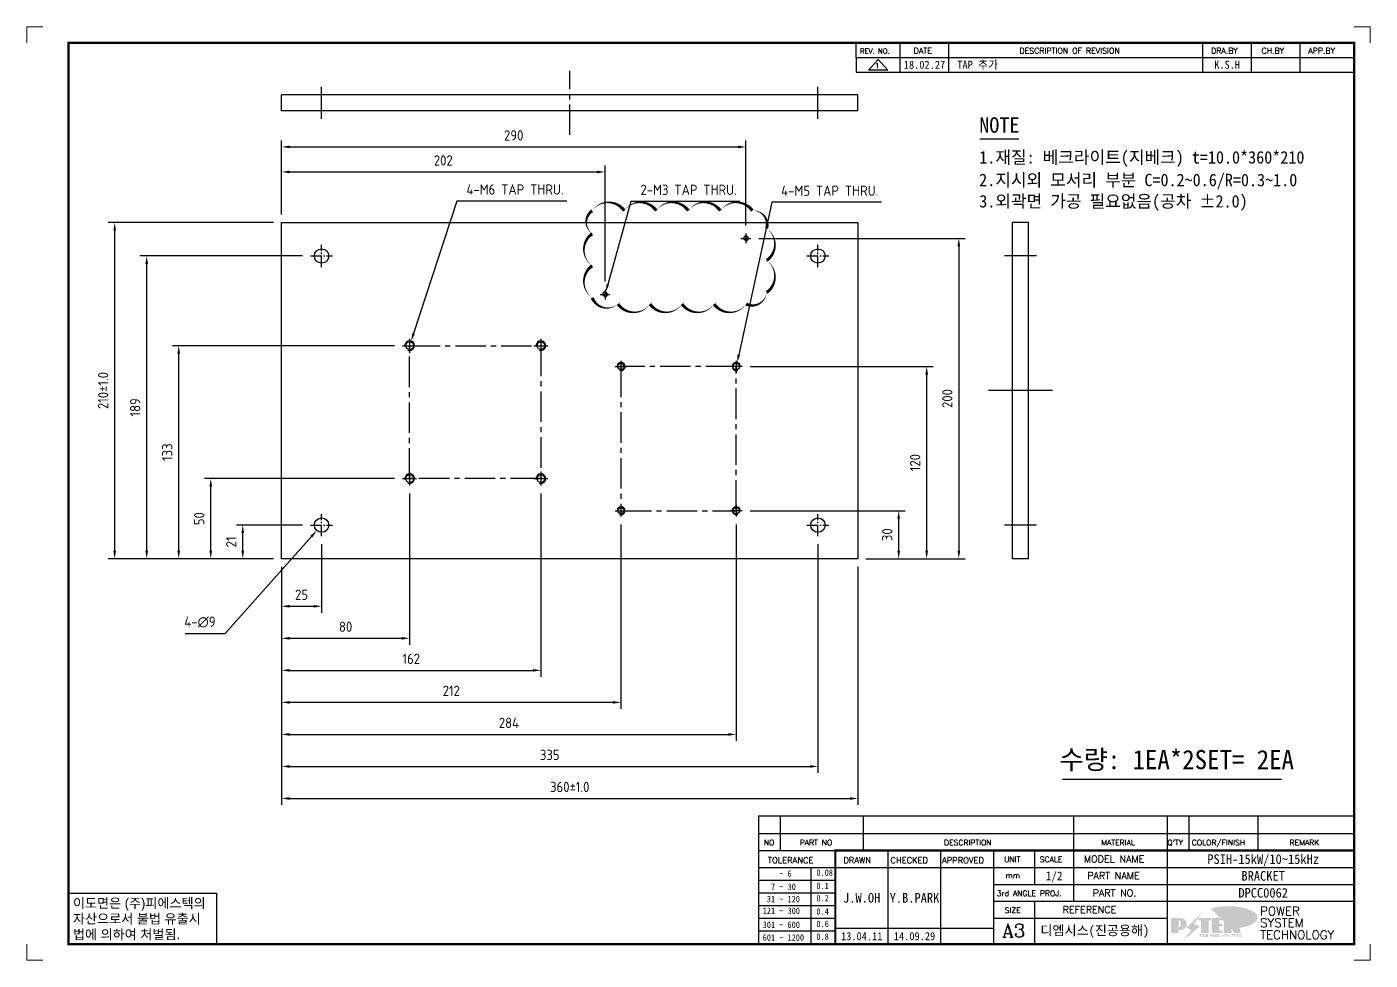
# Model space of a CAD drawing. Header units: millimetres. Extents: x 24815 to 36799, y -9299 to 5469.
# Drawn here: x 25903 to 26742, y -3131 to -2548 of the extents above; entities that cross this region are included whole.
import ezdxf
from ezdxf.enums import TextEntityAlignment as Align

# ---------------------------------------------------------------- set-up
doc = ezdxf.new("R2010")
doc.units = ezdxf.units.MM
for name, pattern in [('CENTER', [50.8, 31.75, -6.35, 6.35, -6.35]), ('CENTER1', [10, 7, -1, 1, -1]), ('CENTER2', [28.575, 19.05, -3.175, 3.175, -3.175])]:
    doc.linetypes.add(name, pattern=pattern)
for name, color, linetype in [('______', 7, 'Continuous'), ('CEN', 1, 'CENTER'), ('FORMAT-1', 7, 'Continuous'), ('line', 3, 'Continuous')]:
    doc.layers.add(name, color=color, linetype=linetype)
doc.styles.add('h1', font='')
doc.styles.add('HAN', font='')
doc.styles.add('RC', font='ROMANC.SHX')
doc.styles.add('ROMANT', font='romant')
doc.styles.add('RT', font='ROMANT.SHX', dxfattribs={"oblique": 15})
doc.styles.get("Standard").update_dxf_attribs({"font": 'ISOCP.SHX', "bigfont": 'WHGTXT.SHX'})
doc.styles.get('h1').set_extended_font_data('New Gulim')
doc.styles.get('HAN').set_extended_font_data('GulimChe')
doc.dimstyles.new('PS-2', dxfattribs={"dimscale": 2, "dimtxt": 3.2, "dimasz": 2.5, "dimexe": 2, "dimexo": 2.5, "dimgap": 2, "dimtad": 1, "dimtoh": 1, "dimrnd": 0.05, "dimzin": 12, "dimdsep": 46, "dimtxsty": 'Standard', "dimcen": 0, "dimclrt": 2, "dimazin": 3, "dimtfac": 1, "dimtofl": 0, "dimtmove": 0, "dimatfit": 3, "dimfxl": 0, "dimtolj": 1, "dimtzin": 0, "dimarcsym": 0})

# ---------------------------------------------------------------- blocks, each defined once
blk = doc.blocks.new('no3')
at = {"color": 180}
for p, q in [((0, 5.5), (0, 0)), ((0, 5.5), (186, 5.5)), ((6.79, 5.5), (6.79, 0)), ((32.74, 0.11), (32.74, 5.5)), ((98.4, 5.5), (98.4, 0)), ((127.61, 5.5), (127.61, 0)), ((134.43, 5.5), (134.43, 0)), ((155.98, 5.5), (155.98, 0))]:
    blk.add_line(p, q, dxfattribs=at)
at = {"color": 2, "style": 'HAN'}
for tag, p in [('PART-NO', (19.76, 2.75)), ('MATERIAL', (111.38, 2.75)), ("Q'TY", (131.02, 2.75)), ('COLOR/FINISH', (145.2, 2.75)), ('REMARK', (170.76, 2.75))]:
    blk.add_attdef(tag, text='', height=2.9, dxfattribs=at).set_placement(p, align=Align.MIDDLE_CENTER)
blk.add_attdef('DESCRIPTION', text='', height=2.9, dxfattribs=at).set_placement((34.51, 2.75), align=Align.MIDDLE_LEFT)
at = {"color": 2, "style": 'RT', "oblique": 15}
blk.add_attdef('NO', text='', height=1.74, dxfattribs=at).set_placement((3.38, 2.51), align=Align.MIDDLE_CENTER)
blk = doc.blocks.new('re3')
at = {"color": 180}
for p, q in [((0, 0), (0, -4.55)), ((6.87, -0.64), (3.86, -3.91)), ((9.88, -3.91), (3.86, -3.91)), ((6.87, -0.64), (9.88, -3.91)), ((13.74, -4.55), (13.74, 0)), ((28.97, -4.55), (28.97, 0)), ((108.25, -4.55), (108.25, 0)), ((123.49, -4.55), (123.49, 0)), ((138.64, -4.55), (138.64, 0)), ((0, -4.55), (155.53, -4.55))]:
    blk.add_line(p, q, dxfattribs=at)
at = {"color": 2, "style": 'RC', "oblique": 15}
blk.add_attdef('REV.NO', text='', height=1.56, dxfattribs=at).set_placement((6.59, -2.56), align=Align.MIDDLE_CENTER)
blk.add_attdef('-1', text='', height=1.56, dxfattribs=at).set_placement((9.37, -1.66), align=Align.MIDDLE_LEFT)
at = {"color": 2, "style": 'HAN'}
for tag, p in [('REV.-DATE', (21.36, -2.28)), ('DRA.BY', (115.87, -2.28)), ('CH.BY', (131.07, -2.28)), ('APP.BY', (147.09, -2.28))]:
    blk.add_attdef(tag, text='', height=2.5, dxfattribs=at).set_placement(p, align=Align.MIDDLE_CENTER)
blk.add_attdef('DESCRIPTION-OF-REVISION', text='', height=2.5, dxfattribs=at).set_placement((31.61, -2.28), align=Align.MIDDLE_LEFT)
blk = doc.blocks.new('t3')
for p, q in [((0, 15.88), (46.25, 15.88)), ((0, 15.88), (0, 0)), ((46.25, 15.88), (46.25, 0)), ((0, 0), (46.25, 0))]:
    blk.add_line(p, q)
at = {"color": 1, "style": 'h1'}
for s, p in [('이도면은 (주)피에스텍의', (1.4, 11.29)), ('자산으로서 불법 유출시', (1.4, 6.41)), ('법에 의하여 처벌됨.', (1.4, 1.52))]:
    blk.add_text(s, height=3, dxfattribs=at).set_placement(p)
blk = doc.blocks.new('new LOGO')
at = {"layer": 'line'}
h = blk.add_hatch(color=1, dxfattribs=at)
h.paths.add_polyline_path([(41.5, 16.4), (54.3, 16.4, 1), (54.3, 82.9), (0, 82.9), (0, -0.1), (41.5, -0.1)])
h.paths.add_polyline_path([(41.5, 27.9), (41.5, 71.9), (43.6, 71.9, -0.414214), (54.6, 60.9), (54.6, 38.9, -0.414214), (43.6, 27.9)], flags=16)
h.paths.add_polyline_path([(214.7, 71.9), (227.5, 71.9), (227.5, 82.9), (159.7, 82.9), (159.7, 71.9), (172.5, 71.9), (172.5, -0.1), (214.7, -0.1)])
h.paths.add_polyline_path([(276, 37.4), (294.8, 37.4), (294.8, 49.1), (276, 49.1), (276, 71.9), (294.8, 71.9), (294.8, 82.9), (234.5, 82.9), (234.5, -0.1), (297, -0.1), (297, 10.9), (276, 10.9)])
h.paths.add_polyline_path([(347.2, 35.2), (359.7, -0.1), (400.5, -0.1), (379.6, 66.8), (399.7, 82.9), (380.6, 82.9), (347.2, 61.6), (347.2, 82.9), (305.5, 82.9), (305.5, -0.1), (347.2, -0.1)])
h = blk.add_hatch(color=250, dxfattribs=at)
h.paths.add_polyline_path([(44.5, 69.4), (46.6, 69.4, -0.129793), (52, 68, 0.221832), (43.6, 71.9), (41.5, 71.9), (41.5, 27.9), (43.6, 27.9, 0.02048), (44.5, 28)], flags=17)
h.paths.add_polyline_path([(44.5, 13.9), (57.3, 13.9, 0.72362), (77.1, 73.9, -0.679777), (54.3, 16.4), (41.5, 16.4), (41.5, -0.1), (3, -0.1), (3, -2.6), (44.5, -2.6)])
h.paths.add_polyline_path([(117.9, 14.2), (71.5, -44.4), (77.1, -39.6), (120.8, 15.6), (92, 28.9), (173.3, 106), (177.5, 111.4), (89.1, 27.6)])
h.paths.add_polyline_path([(162.7, 71.9), (162.7, 69.4), (172.5, 69.4), (172.5, 71.9)], flags=17)
h.paths.add_polyline_path([(217.7, 69.4), (230.5, 69.4), (230.5, 80.4), (227.5, 80.4), (227.5, 71.9), (214.7, 71.9), (214.7, -0.1), (175.5, -0.1), (175.5, -2.6), (217.7, -2.6)])
h.paths.add_polyline_path([(297.8, 46.6), (294.8, 46.6), (294.8, 37.4), (276, 37.4), (276, 10.9), (279, 10.9), (279, 34.9), (297.8, 34.9)])
h.paths.add_polyline_path([(300, 8.4), (297, 8.4), (297, -0.1), (237.5, -0.1), (237.5, -2.6), (300, -2.6)])
h.paths.add_polyline_path([(297.8, 80.4), (294.8, 80.4), (294.8, 71.9), (276, 71.9), (276, 49.1), (279, 49.1), (279, 69.4), (297.8, 69.4)])
h.paths.add_polyline_path([(350.2, 80.4), (347.2, 80.4), (347.2, 61.6), (350.2, 63.5)])
h.paths.add_polyline_path([(350.2, 26.7), (347.2, 35.2), (347.2, -0.1), (308.5, -0.1), (308.5, -2.6), (350.2, -2.6)])
h.paths.add_polyline_path([(402.7, 80.4), (396.5, 80.4), (379.6, 66.8), (400.5, -0.1), (361.8, -0.1), (362.7, -2.6), (403.5, -2.6), (382.6, 64.3)])
blk.add_hatch(color=5, dxfattribs=at).paths.add_polyline_path([(166.3, 35), (131, 49), (180.4, 112.7), (92, 28.9), (120.8, 15.6), (74.4, -43)])
h = blk.add_hatch(color=253, dxfattribs=at)
edge = h.paths.add_edge_path()
edge.add_ellipse((333.9, 86.4), major_axis=(-165.9, 0), ratio=0.39426, start_angle=111.51268, end_angle=334.46902)
edge.add_ellipse((314.1, 81.2), major_axis=(-153.7, 0), ratio=0.40699, start_angle=121.30662, end_angle=327.74369, ccw=False)
edge.add_line((394, 27.8), (394.7, 25.6))
h = blk.add_hatch(color=250, dxfattribs=at)
edge = h.paths.add_edge_path()
edge.add_ellipse((237.8, -17.6), major_axis=(-14.3, 0), ratio=0.526336, start_angle=192.2456, end_angle=269.07481)
edge.add_line((238.1, -10.1), (237.6, -10.1))
edge.add_ellipse((237.8, -17.6), major_axis=(-14.3, 0), ratio=0.526336, start_angle=270.92519, end_angle=449.07481)
edge.add_line((237.6, -25.1), (238.1, -25.1))
edge.add_ellipse((237.8, -17.6), major_axis=(-14.3, 0), ratio=0.526336, start_angle=450.92519, end_angle=527.7544)
edge.add_line((251.7, -19.2), (254.1, -19.2))
edge.add_line((254.1, -19.2), (254.1, -27.1))
edge.add_line((254.1, -27.1), (263.1, -27.1))
edge.add_line((263.1, -27.1), (263.1, -10.1))
edge.add_line((263.1, -10.1), (254.1, -10.1))
edge.add_line((254.1, -10.1), (254.1, -16))
edge.add_line((254.1, -16), (251.7, -16))
h.paths.add_polyline_path([(241, -16.4), (241, -18.7, -1), (234.4, -18.7), (234.4, -16.4, -1)], flags=16)
h.paths.add_polyline_path([(278.2, -10.1), (268.1, -10.1), (268.1, -27.1), (278.2, -27.1)])
h.paths.add_polyline_path([(310.3, -10.1), (310.3, -11.1, -0.157169), (289.3, -17.5), (294, -19.9, 0.128407), (316.3, -15.9, 0.128407), (338.6, -19.9), (343.3, -17.5, -0.157169), (322.2, -11.1), (322.2, -10.1)])
h.paths.add_polyline_path([(342.1, -25.1), (342.1, -22.3), (290.4, -22.3), (290.4, -25.1)])
h.paths.add_polyline_path([(352, -10.1), (352, -16.2, 0.414214), (354, -18.2), (378.7, -18.2), (378.7, -19.6), (390.2, -19.6), (390.2, -10.1), (378.7, -10.1), (378.7, -13.6), (374.7, -13.6), (374.7, -15.1), (378.7, -15.1), (378.7, -16.2), (364.7, -16.2), (364.7, -15.1), (371.2, -15.1), (371.2, -13.6), (364.7, -13.6), (364.7, -12.6), (374.7, -12.6), (374.7, -10.1)])
h.paths.add_polyline_path([(393.8, -10.1), (393.8, -19.6), (405, -19.6), (405, -10.1)])
h.paths.add_polyline_path([(405, -27.1), (405, -20.9), (356.8, -20.9), (356.8, -23), (391.8, -23), (391.8, -27.1)])
h.paths.add_polyline_path([(200.4, -10.1), (200.4, -22.3), (193.2, -22.3), (193.2, -12.6), (196.6, -12.6), (196.6, -10.1), (161, -10.1), (161, -12.6), (164.5, -12.6), (164.5, -22.3), (161, -22.3), (161, -25.1), (200.4, -25.1), (200.4, -27.1), (213.9, -27.1), (213.9, -10.1)])
h.paths.add_polyline_path([(182, -12.6), (175.6, -12.6), (175.6, -22.3), (182, -22.3)], flags=17)
blk = doc.blocks.new('format-3')
at = {"color": 3, "lineweight": 9}
for p, q in [((0, 286.3), (0, 291.3)), ((5, 291.3), (0, 291.3)), ((414.5, 291.3), (419.5, 291.3)), ((419.5, 286.3), (419.5, 291.3)), ((0, 5), (0, 0)), ((419.5, 5), (419.5, 0)), ((5, 0), (0, 0)), ((414.5, 0), (419.5, 0))]:
    blk.add_line(p, q, dxfattribs=at)
at = {"color": 180}
for p, q in [((258.97, 281.75), (258.97, 286.3)), ((272.71, 281.75), (272.71, 286.3)), ((287.94, 281.75), (287.94, 286.3)), ((367.22, 281.75), (367.22, 286.3)), ((382.45, 281.75), (382.45, 286.3)), ((397.61, 281.75), (397.61, 286.3)), ((258.97, 281.75), (414.5, 281.75)), ((228.5, 39.49), (228.5, 5)), ((228.5, 39.49), (414.5, 39.49)), ((235.29, 39.49), (235.29, 34.21)), ((261.24, 34.21), (261.24, 39.49)), ((326.9, 39.49), (326.9, 34.21)), ((356.11, 39.49), (356.11, 34.21)), ((362.93, 39.49), (362.93, 34.21)), ((384.48, 39.49), (384.48, 34.21)), ((228.5, 34.21), (252.48, 34.21)), ((268.96, 5), (268.96, 34.21)), ((285.45, 5), (285.45, 34.21)), ((301.94, 5), (301.94, 34.21)), ((314.72, 34.21), (314.72, 23.65)), ((326.9, 34.21), (326.9, 18.37)), ((356.11, 34.21), (356.11, 5)), ((228.5, 28.93), (252.48, 28.93)), ((244.89, 5.23), (244.89, 28.93)), ((252.48, 28.93), (414.5, 28.93)), ((228.5, 24.98), (252.48, 24.98)), ((228.5, 21.03), (252.48, 21.03)), ((301.94, 23.65), (414.5, 23.65)), ((228.5, 17.08), (252.48, 17.08)), ((301.94, 18.37), (414.5, 18.37)), ((314.72, 18.37), (314.72, 5)), ((228.5, 13.13), (252.48, 13.13)), ((301.94, 13.09), (356.11, 13.09)), ((228.5, 9.18), (252.48, 9.18)), ((252.48, 9.95), (301.94, 9.95))]:
    blk.add_line(p, q, dxfattribs=at)
at = {"const_width": 0.7}
blk.add_lwpolyline([(252.48, 5), (252.48, 34.21), (414.5, 34.21)], dxfattribs=at)
at = {"layer": 'FORMAT-1', "const_width": 0.7}
blk.add_lwpolyline([(13, 5), (13, 286.3), (414.5, 286.3), (414.5, 5)], close=True, dxfattribs=at)
blk.add_blockref('t3', (13, 5))
at = {"xscale": 0.05400000000000027, "yscale": 0.05400000000000027, "zscale": 0.05400000000000027}
blk.add_blockref('new LOGO', (357.35, 8.65), dxfattribs=at)
at = {"color": 2}
for s, height, style, p in [('REV. NO.', 1.56, 'RC', (260.23, 282.95)), ('DATE', 1.788, 'RC', (276.95, 282.94)), ('DESCRIPTION OF REVISION', 1.7875, 'RC', (309.98, 282.94)), ('DRA.BY', 1.788, 'RC', (369.83, 282.94)), ('CH.BY', 1.788, 'RC', (385.59, 282.94)), ('APP.BY', 1.788, 'RC', (400.18, 282.94)), ('COLOR/FINISH', 1.7424, 'RC', (363.8, 35.83)), ('NO', 1.742, 'RC', (230.16, 35.83)), ('PART NO', 1.742, 'RC', (241.36, 35.83)), ('DESCRIPTION', 1.7424, 'RC', (286.43, 35.83)), ('MATERIAL', 1.742, 'RC', (335.52, 35.83)), ("Q'TY", 1.742, 'RC', (356.17, 35.83)), ('REMARK', 1.742, 'RC', (394.37, 35.83)), (' TOLERANCE', 1.9, 'RC', (230.11, 30.22)), ('DRAWN', 1.9, 'RC', (255, 30.22)), ('CHECKED', 1.9, 'RC', (269.71, 30.22)), ('APPROVED', 1.9, 'RC', (285.8, 30.22)), ('UNIT', 1.742, 'RC', (305.19, 30.55)), ('SCALE', 1.742, 'RC', (316.32, 30.55)), ('MODEL NAME', 2.178, 'RC', (330.12, 30.46)), ('    ~ 6', 2, 'HAN', (229.8, 26.03)), ('0.08', 2, 'HAN', (246.57, 26.31)), ('mm', 1.742, 'RC', (305.67, 25.56)), ('PART NAME', 2.178, 'RC', (331.17, 25.24)), ('  7 ~ 30', 2, 'HAN', (229.8, 21.91)), ('0.1', 2, 'HAN', (246.57, 22.2)), ('3rd ANGLE PROJ.', 1.7424, 'RC', (302.87, 19.97)), ('PART NO.', 2.178, 'RC', (332.84, 19.85)), (' 31 ~ 120', 2, 'HAN', (229.8, 18.04)), ('0.2', 2, 'HAN', (246.57, 18.32)), ('REFERENCE', 2.178, 'RC', (323.52, 14.69)), ('121 ~ 300', 2, 'HAN', (229.8, 14.42)), ('0.4', 2, 'HAN', (246.57, 14.2)), ('SIZE', 1.742, 'RC', (305.39, 14.71)), ('301 ~ 600', 2, 'HAN', (229.8, 10.04)), ('0.6', 2, 'HAN', (246.57, 10.32)), ('601 ~ 1200', 2, 'HAN', (229.8, 6.05)), ('0.8', 2, 'HAN', (246.57, 6.33))]:
    blk.add_text(s, height=height, dxfattribs=dict(at, style=style)).set_placement(p)
at = {"style": 'ROMANT'}
for s, p in [('POWER', (385.15, 13.96)), ('SYSTEM', (385.15, 10.31)), ('TECHNOLOGY', (385.15, 6.56))]:
    blk.add_text(s, height=2.7, dxfattribs=at).set_placement(p)
at = {"color": 2, "lineweight": 25, "style": 'RC'}
blk.add_text('A3', height=4.182, dxfattribs=at).set_placement((304.61, 7.14))
at = {"style": 'HAN'}
for tag, height, p in [('MODEL-NAME', 3, (386.1, 31.53)), ('SCALE', 2.7, (320.81, 26.29)), ('PART-NAME', 3, (386.1, 26.29)), ('CH-BY', 3, (277.21, 19.44)), ('PART-NO', 3, (386.1, 21.01)), ('DRA-BY', 3, (260.72, 19.44)), ('APP-BY', 3, (293.7, 19.44)), ('DRA-DATE', 2.5, (260.72, 7.47)), ('CH-DATE', 2.5, (277.21, 7.47)), ('APP-DATE', 2.5, (293.7, 7.47)), ('관련업체', 3, (333.52, 9.26))]:
    blk.add_attdef(tag, text='', height=height, dxfattribs=at).set_placement(p, align=Align.MIDDLE_CENTER)
blk = doc.blocks.new('*D631')
at = {"layer": '______', "color": 0, "lineweight": -2, "ltscale": 10}
for p, q in [((26086.79, -2871.29), (26086.79, -2914.07)), ((26061.79, -2885.4), (26061.79, -2914.07)), ((26066.79, -2910.07), (26081.79, -2910.07))]:
    blk.add_line(p, q, dxfattribs=at)
at = {"layer": '______', "color": 0, "ltscale": 10}
for points in [[(26066.79, -2909.24), (26066.79, -2910.91), (26061.79, -2910.07)], [(26081.79, -2909.24), (26081.79, -2910.91), (26086.79, -2910.07)]]:
    blk.add_solid(points, dxfattribs=at)
at = {"layer": 'Defpoints', "color": 0, "ltscale": 10}
for p in [(26086.79, -2866.29), (26061.79, -2880.4), (26086.79, -2910.07)]:
    blk.add_point(p, dxfattribs=at)
at = {"layer": '______', "color": 2, "ltscale": 10, "insert": (26074.29, -2902.87), "char_height": 6.4, "attachment_point": 5}
blk.add_mtext('\\A1;25', dxfattribs=at)
blk = doc.blocks.new('*D632')
at = {"layer": '______', "color": 0, "lineweight": -2, "ltscale": 10}
for p, q in [((26396.79, -2871.29), (26396.79, -3014.07)), ((26061.79, -2885.4), (26061.79, -3014.07)), ((26066.79, -3010.07), (26391.79, -3010.07))]:
    blk.add_line(p, q, dxfattribs=at)
at = {"layer": '______', "color": 0, "ltscale": 10}
for points in [[(26066.79, -3009.24), (26066.79, -3010.91), (26061.79, -3010.07)], [(26391.79, -3009.24), (26391.79, -3010.91), (26396.79, -3010.07)]]:
    blk.add_solid(points, dxfattribs=at)
at = {"layer": 'Defpoints', "color": 0, "ltscale": 10}
for p in [(26396.79, -2866.29), (26061.79, -2880.4), (26396.79, -3010.07)]:
    blk.add_point(p, dxfattribs=at)
at = {"layer": '______', "color": 2, "ltscale": 10, "insert": (26229.29, -3002.87), "char_height": 6.4, "attachment_point": 5}
blk.add_mtext('\\A1;335', dxfattribs=at)
blk = doc.blocks.new('*D633')
at = {"color": 0, "lineweight": -2}
for p, q in [((26061.79, -2885.4), (26061.79, -3034.07)), ((26421.79, -2885.4), (26421.79, -3034.07)), ((26066.79, -3030.07), (26416.79, -3030.07))]:
    blk.add_line(p, q, dxfattribs=at)
at = {"color": 0}
for points in [[(26066.79, -3029.24), (26066.79, -3030.91), (26061.79, -3030.07)], [(26416.79, -3029.24), (26416.79, -3030.91), (26421.79, -3030.07)]]:
    blk.add_solid(points, dxfattribs=at)
at = {"layer": 'Defpoints', "color": 0}
for p in [(26061.79, -2880.4), (26421.79, -2880.4), (26421.79, -3030.07)]:
    blk.add_point(p, dxfattribs=at)
at = {"color": 2, "insert": (26241.79, -3022.87), "char_height": 6.4, "attachment_point": 5}
blk.add_mtext('\\A1;360±1.0', dxfattribs=at)
blk = doc.blocks.new('*D634')
at = {"layer": '______', "color": 0, "lineweight": -2, "ltscale": 10}
for p, q in [((26074.89, -2859.4), (26033.56, -2859.4)), ((26037.56, -2875.4), (26037.56, -2864.4)), ((26056.79, -2880.4), (26033.56, -2880.4))]:
    blk.add_line(p, q, dxfattribs=at)
at = {"layer": '______', "color": 0, "ltscale": 10}
for points in [[(26036.73, -2864.4), (26038.39, -2864.4), (26037.56, -2859.4)], [(26036.73, -2875.4), (26038.39, -2875.4), (26037.56, -2880.4)]]:
    blk.add_solid(points, dxfattribs=at)
at = {"layer": 'Defpoints', "color": 0, "ltscale": 10}
for p in [(26037.56, -2859.4), (26079.89, -2859.4), (26061.79, -2880.4)]:
    blk.add_point(p, dxfattribs=at)
at = {"layer": '______', "color": 2, "ltscale": 10, "insert": (26030.36, -2869.9), "char_height": 6.4, "attachment_point": 5, "rotation": 90}
blk.add_mtext('\\A1;21', dxfattribs=at)
blk = doc.blocks.new('*D635')
at = {"layer": '______', "color": 0, "lineweight": -2, "ltscale": 10}
for p, q in [((26074.89, -2691.4), (25973.56, -2691.4)), ((25977.56, -2875.4), (25977.56, -2696.4)), ((26056.79, -2880.4), (25973.56, -2880.4))]:
    blk.add_line(p, q, dxfattribs=at)
at = {"layer": '______', "color": 0, "ltscale": 10}
for points in [[(25976.73, -2696.4), (25978.39, -2696.4), (25977.56, -2691.4)], [(25976.73, -2875.4), (25978.39, -2875.4), (25977.56, -2880.4)]]:
    blk.add_solid(points, dxfattribs=at)
at = {"layer": 'Defpoints', "color": 0, "ltscale": 10}
for p in [(25977.56, -2691.4), (26079.89, -2691.4), (26061.79, -2880.4)]:
    blk.add_point(p, dxfattribs=at)
at = {"layer": '______', "color": 2, "ltscale": 10, "insert": (25970.36, -2785.9), "char_height": 6.4, "attachment_point": 5, "rotation": 90}
blk.add_mtext('\\A1;189', dxfattribs=at)
blk = doc.blocks.new('*D636')
at = {"color": 0, "lineweight": -2}
for p, q in [((26056.79, -2670.4), (25953.56, -2670.4)), ((25957.56, -2875.4), (25957.56, -2675.4)), ((26056.79, -2880.4), (25953.56, -2880.4))]:
    blk.add_line(p, q, dxfattribs=at)
at = {"color": 0}
for points in [[(25956.73, -2675.4), (25958.39, -2675.4), (25957.56, -2670.4)], [(25956.73, -2875.4), (25958.39, -2875.4), (25957.56, -2880.4)]]:
    blk.add_solid(points, dxfattribs=at)
at = {"layer": 'Defpoints', "color": 0}
for p in [(25957.56, -2670.4), (26061.79, -2670.4), (26061.79, -2880.4)]:
    blk.add_point(p, dxfattribs=at)
at = {"color": 2, "insert": (25950.36, -2775.4), "char_height": 6.4, "attachment_point": 5, "rotation": 90}
blk.add_mtext('\\A1;210±1.0', dxfattribs=at)
blk = doc.blocks.new('*D637')
at = {"layer": '______', "color": 0, "lineweight": -2, "ltscale": 10}
for p, q in [((26026.54, -2927.15), (26080.47, -2866.5)), ((26001.62, -2927.15), (26026.54, -2927.15))]:
    blk.add_line(p, q, dxfattribs=at)
at = {"layer": '______', "color": 0, "ltscale": 10}
blk.add_solid([(26079.85, -2865.95), (26081.1, -2867.06), (26083.79, -2862.77)], dxfattribs=at)
at = {"layer": 'Defpoints', "color": 0, "ltscale": 10}
for p in [(26089.78, -2856.04), (26083.79, -2862.77)]:
    blk.add_point(p, dxfattribs=at)
at = {"layer": '______', "color": 2, "ltscale": 10, "insert": (26010.81, -2919.95), "char_height": 6.4, "attachment_point": 5}
blk.add_mtext('\\A1;4-∅9', dxfattribs=at)
blk = doc.blocks.new('*D629')
at = {"color": 0, "lineweight": -2}
for p, q in [((26132.41, -2830.4), (26013.56, -2830.4)), ((26017.56, -2875.4), (26017.56, -2835.4)), ((26056.79, -2880.4), (26013.56, -2880.4))]:
    blk.add_line(p, q, dxfattribs=at)
at = {"color": 0}
for points in [[(26016.73, -2835.4), (26018.39, -2835.4), (26017.56, -2830.4)], [(26016.73, -2875.4), (26018.39, -2875.4), (26017.56, -2880.4)]]:
    blk.add_solid(points, dxfattribs=at)
at = {"layer": 'Defpoints', "color": 0}
for p in [(26017.56, -2830.4), (26137.41, -2830.4), (26061.79, -2880.4)]:
    blk.add_point(p, dxfattribs=at)
at = {"color": 2, "insert": (26010.36, -2855.4), "char_height": 6.4, "attachment_point": 5, "rotation": 90}
blk.add_mtext('\\A1;50', dxfattribs=at)
blk = doc.blocks.new('*D630')
at = {"color": 0, "lineweight": -2}
for p, q in [((26132.41, -2747.4), (25993.56, -2747.4)), ((25997.56, -2875.4), (25997.56, -2752.4)), ((26056.79, -2880.4), (25993.56, -2880.4))]:
    blk.add_line(p, q, dxfattribs=at)
at = {"color": 0}
for points in [[(25996.73, -2752.4), (25998.39, -2752.4), (25997.56, -2747.4)], [(25996.73, -2875.4), (25998.39, -2875.4), (25997.56, -2880.4)]]:
    blk.add_solid(points, dxfattribs=at)
at = {"layer": 'Defpoints', "color": 0}
for p in [(25997.56, -2747.4), (26137.41, -2747.4), (26061.79, -2880.4)]:
    blk.add_point(p, dxfattribs=at)
at = {"color": 2, "insert": (25990.36, -2813.9), "char_height": 6.4, "attachment_point": 5, "rotation": 90}
blk.add_mtext('\\A1;133', dxfattribs=at)
blk = doc.blocks.new('*D617')
at = {"color": 0, "lineweight": -2}
for p, q in [((26354.41, -2850.4), (26451.24, -2850.4)), ((26447.24, -2875.4), (26447.24, -2855.4)), ((26426.79, -2880.4), (26451.24, -2880.4))]:
    blk.add_line(p, q, dxfattribs=at)
at = {"color": 0}
for points in [[(26446.41, -2855.4), (26448.07, -2855.4), (26447.24, -2850.4)], [(26446.41, -2875.4), (26448.07, -2875.4), (26447.24, -2880.4)]]:
    blk.add_solid(points, dxfattribs=at)
at = {"layer": 'Defpoints', "color": 0}
for p in [(26349.41, -2850.4), (26447.24, -2850.4), (26421.79, -2880.4)]:
    blk.add_point(p, dxfattribs=at)
at = {"color": 2, "insert": (26440.04, -2865.4), "char_height": 6.4, "attachment_point": 5, "rotation": 90}
blk.add_mtext('\\A1;30', dxfattribs=at)
blk = doc.blocks.new('*D618')
at = {"color": 0, "lineweight": -2}
for p, q in [((26354.41, -2760.4), (26468.74, -2760.4)), ((26464.74, -2875.4), (26464.74, -2765.4)), ((26426.79, -2880.4), (26468.74, -2880.4))]:
    blk.add_line(p, q, dxfattribs=at)
at = {"color": 0}
for points in [[(26463.9, -2765.4), (26465.57, -2765.4), (26464.74, -2760.4)], [(26463.9, -2875.4), (26465.57, -2875.4), (26464.74, -2880.4)]]:
    blk.add_solid(points, dxfattribs=at)
at = {"layer": 'Defpoints', "color": 0}
for p in [(26349.41, -2760.4), (26464.74, -2760.4), (26421.79, -2880.4)]:
    blk.add_point(p, dxfattribs=at)
at = {"color": 2, "insert": (26457.54, -2820.4), "char_height": 6.4, "attachment_point": 5, "rotation": 90}
blk.add_mtext('\\A1;120', dxfattribs=at)
blk = doc.blocks.new('*D622')
at = {"color": 0, "lineweight": -2}
for p, q in [((26359.86, -2680.4), (26488.81, -2680.4)), ((26484.81, -2685.4), (26484.81, -2875.4)), ((26426.79, -2880.4), (26488.81, -2880.4))]:
    blk.add_line(p, q, dxfattribs=at)
at = {"color": 0}
for points in [[(26483.97, -2685.4), (26485.64, -2685.4), (26484.81, -2680.4)], [(26483.97, -2875.4), (26485.64, -2875.4), (26484.81, -2880.4)]]:
    blk.add_solid(points, dxfattribs=at)
at = {"layer": 'Defpoints', "color": 0}
for p in [(26354.86, -2680.4), (26421.79, -2880.4), (26484.81, -2880.4)]:
    blk.add_point(p, dxfattribs=at)
at = {"color": 2, "insert": (26477.61, -2780.4), "char_height": 6.4, "attachment_point": 5, "rotation": 90}
blk.add_mtext('\\A1;200', dxfattribs=at)
blk = doc.blocks.new('*D623')
at = {"color": 0, "lineweight": -2}
for p, q in [((26141.79, -2839.78), (26141.79, -2934.07)), ((26061.79, -2885.4), (26061.79, -2934.07)), ((26066.79, -2930.07), (26136.79, -2930.07))]:
    blk.add_line(p, q, dxfattribs=at)
at = {"color": 0}
for points in [[(26066.79, -2929.24), (26066.79, -2930.91), (26061.79, -2930.07)], [(26136.79, -2929.24), (26136.79, -2930.91), (26141.79, -2930.07)]]:
    blk.add_solid(points, dxfattribs=at)
at = {"layer": 'Defpoints', "color": 0}
for p in [(26141.79, -2834.78), (26061.79, -2880.4), (26141.79, -2930.07)]:
    blk.add_point(p, dxfattribs=at)
at = {"color": 2, "insert": (26101.79, -2922.87), "char_height": 6.4, "attachment_point": 5}
blk.add_mtext('\\A1;80', dxfattribs=at)
blk = doc.blocks.new('*D624')
at = {"color": 0, "lineweight": -2}
for p, q in [((26223.79, -2839.78), (26223.79, -2954.07)), ((26061.79, -2885.4), (26061.79, -2954.07)), ((26066.79, -2950.07), (26218.79, -2950.07))]:
    blk.add_line(p, q, dxfattribs=at)
at = {"color": 0}
for points in [[(26066.79, -2949.24), (26066.79, -2950.91), (26061.79, -2950.07)], [(26218.79, -2949.24), (26218.79, -2950.91), (26223.79, -2950.07)]]:
    blk.add_solid(points, dxfattribs=at)
at = {"layer": 'Defpoints', "color": 0}
for p in [(26223.79, -2834.78), (26061.79, -2880.4), (26223.79, -2950.07)]:
    blk.add_point(p, dxfattribs=at)
at = {"color": 2, "insert": (26142.79, -2942.87), "char_height": 6.4, "attachment_point": 5}
blk.add_mtext('\\A1;162', dxfattribs=at)
blk = doc.blocks.new('*D625')
at = {"color": 0, "lineweight": -2}
for p, q in [((26273.79, -2859.05), (26273.79, -2974.07)), ((26061.79, -2885.4), (26061.79, -2974.07)), ((26268.79, -2970.07), (26066.79, -2970.07))]:
    blk.add_line(p, q, dxfattribs=at)
at = {"color": 0}
for points in [[(26066.79, -2969.24), (26066.79, -2970.91), (26061.79, -2970.07)], [(26268.79, -2969.24), (26268.79, -2970.91), (26273.79, -2970.07)]]:
    blk.add_solid(points, dxfattribs=at)
at = {"layer": 'Defpoints', "color": 0}
for p in [(26273.79, -2854.05), (26061.79, -2880.4), (26061.79, -2970.07)]:
    blk.add_point(p, dxfattribs=at)
at = {"color": 2, "insert": (26167.79, -2962.87), "char_height": 6.4, "attachment_point": 5}
blk.add_mtext('\\A1;212', dxfattribs=at)
blk = doc.blocks.new('*D619')
at = {"color": 0, "lineweight": -2}
for p, q in [((26345.79, -2859.05), (26345.79, -2994.07)), ((26061.79, -2885.4), (26061.79, -2994.07)), ((26066.79, -2990.07), (26340.79, -2990.07))]:
    blk.add_line(p, q, dxfattribs=at)
at = {"color": 0}
for points in [[(26066.79, -2989.24), (26066.79, -2990.91), (26061.79, -2990.07)], [(26340.79, -2989.24), (26340.79, -2990.91), (26345.79, -2990.07)]]:
    blk.add_solid(points, dxfattribs=at)
at = {"layer": 'Defpoints', "color": 0}
for p in [(26345.79, -2854.05), (26061.79, -2880.4), (26345.79, -2990.07)]:
    blk.add_point(p, dxfattribs=at)
at = {"color": 2, "insert": (26203.79, -2982.87), "char_height": 6.4, "attachment_point": 5}
blk.add_mtext('\\A1;284', dxfattribs=at)
blk = doc.blocks.new('*D626')
at = {"color": 0, "lineweight": -2}
for p, q in [((26061.79, -2665.4), (26061.79, -2634.94)), ((26066.79, -2638.94), (26258.81, -2638.94)), ((26263.81, -2707.32), (26263.81, -2634.94))]:
    blk.add_line(p, q, dxfattribs=at)
at = {"color": 0}
for points in [[(26066.79, -2638.1), (26066.79, -2639.77), (26061.79, -2638.94)], [(26258.81, -2638.1), (26258.81, -2639.77), (26263.81, -2638.94)]]:
    blk.add_solid(points, dxfattribs=at)
at = {"layer": 'Defpoints', "color": 0}
for p in [(26263.81, -2638.94), (26061.79, -2670.4), (26263.81, -2712.32)]:
    blk.add_point(p, dxfattribs=at)
at = {"color": 2, "insert": (26162.8, -2631.74), "char_height": 6.4, "attachment_point": 5}
blk.add_mtext('\\A1;202', dxfattribs=at)
blk = doc.blocks.new('*D627')
at = {"color": 0, "lineweight": -2}
for p, q in [((26061.79, -2665.4), (26061.79, -2619.33)), ((26066.79, -2623.33), (26346.79, -2623.33)), ((26351.79, -2672.32), (26351.79, -2619.33))]:
    blk.add_line(p, q, dxfattribs=at)
at = {"color": 0}
for points in [[(26066.79, -2622.49), (26066.79, -2624.16), (26061.79, -2623.33)], [(26346.79, -2622.49), (26346.79, -2624.16), (26351.79, -2623.33)]]:
    blk.add_solid(points, dxfattribs=at)
at = {"layer": 'Defpoints', "color": 0}
for p in [(26351.79, -2623.33), (26061.79, -2670.4), (26351.79, -2677.32)]:
    blk.add_point(p, dxfattribs=at)
at = {"color": 2, "insert": (26206.79, -2616.13), "char_height": 6.4, "attachment_point": 5}
blk.add_mtext('\\A1;290', dxfattribs=at)
blk = doc.blocks.new('*D620')
at = {"color": 0, "lineweight": -2}
for p, q in [((26279.98, -2657.29), (26265.55, -2709.14)), ((26348.09, -2657.29), (26279.98, -2657.29))]:
    blk.add_line(p, q, dxfattribs=at)
at = {"color": 0}
blk.add_solid([(26264.75, -2708.92), (26266.35, -2709.36), (26264.21, -2713.96)], dxfattribs=at)
at = {"layer": 'Defpoints', "color": 0}
for p in [(26263.4, -2716.85), (26264.21, -2713.96)]:
    blk.add_point(p, dxfattribs=at)
at = {"color": 2, "insert": (26316.04, -2650.09), "char_height": 6.4, "attachment_point": 5}
blk.add_mtext('\\A1;2-M3 TAP THRU.', dxfattribs=at)
blk = doc.blocks.new('*D628')
at = {"color": 0, "lineweight": -2}
for p, q in [((26367.9, -2657.86), (26347.37, -2753.07)), ((26436.49, -2657.86), (26367.9, -2657.86))]:
    blk.add_line(p, q, dxfattribs=at)
at = {"color": 0}
blk.add_solid([(26346.55, -2752.9), (26348.18, -2753.25), (26346.31, -2757.96)], dxfattribs=at)
at = {"layer": 'Defpoints', "color": 0}
for p in [(26346.31, -2757.96), (26345.26, -2762.85)]:
    blk.add_point(p, dxfattribs=at)
at = {"color": 2, "insert": (26404.19, -2650.66), "char_height": 6.4, "attachment_point": 5}
blk.add_mtext('\\A1;4-M5 TAP THRU.', dxfattribs=at)
blk = doc.blocks.new('*D621')
at = {"color": 0, "lineweight": -2}
for p, q in [((26171.29, -2657.09), (26144.27, -2739.8)), ((26239.88, -2657.09), (26171.29, -2657.09))]:
    blk.add_line(p, q, dxfattribs=at)
at = {"color": 0}
blk.add_solid([(26143.48, -2739.54), (26145.06, -2740.06), (26142.72, -2744.55)], dxfattribs=at)
at = {"layer": 'Defpoints', "color": 0}
for p in [(26140.85, -2750.26), (26142.72, -2744.55)]:
    blk.add_point(p, dxfattribs=at)
at = {"color": 2, "insert": (26207.59, -2649.89), "char_height": 6.4, "attachment_point": 5}
blk.add_mtext('\\A1;4-M6 TAP THRU.', dxfattribs=at)

msp = doc.modelspace()

# ---------------------------------------------------------------- linework, layer by layer
at = {"color": 1, "linetype": 'CENTER2'}
for p, q in [((26241.785, -2615.869), (26241.785, -2575.869)), ((26141.785, -2743.025), (26141.785, -2751.782)), ((26223.785, -2743.025), (26223.785, -2751.782)), ((26137.406, -2747.404), (26146.164, -2747.404)), ((26219.406, -2747.404), (26228.164, -2747.404)), ((26273.785, -2756.755), (26273.785, -2764.053)), ((26345.785, -2756.755), (26345.785, -2764.053)), ((26270.136, -2760.404), (26277.434, -2760.404)), ((26349.434, -2760.404), (26342.136, -2760.404)), ((26141.785, -2826.025), (26141.785, -2834.782)), ((26223.785, -2826.025), (26223.785, -2834.782)), ((26137.406, -2830.404), (26146.164, -2830.404)), ((26219.406, -2830.404), (26228.164, -2830.404)), ((26270.136, -2850.404), (26277.434, -2850.404)), ((26273.785, -2846.755), (26273.785, -2854.053)), ((26349.434, -2850.404), (26342.136, -2850.404)), ((26345.785, -2846.755), (26345.785, -2854.053))]:
    msp.add_line(p, q, dxfattribs=at)
at = {"color": 32}
for p, q in [((26061.785, -2600.869), (26061.785, -2590.869)), ((26421.785, -2590.869), (26061.785, -2590.869)), ((26421.785, -2600.869), (26421.785, -2590.869)), ((26421.785, -2600.869), (26061.785, -2600.869)), ((26061.785, -2880.404), (26061.785, -2670.404)), ((26061.785, -2670.404), (26421.785, -2670.404)), ((26421.785, -2670.404), (26421.785, -2880.404)), ((26528.275, -2670.404), (26518.275, -2670.404)), ((26518.275, -2880.404), (26518.275, -2670.404)), ((26528.275, -2880.404), (26528.275, -2670.404)), ((26421.785, -2880.404), (26061.785, -2880.404)), ((26528.275, -2880.404), (26518.275, -2880.404))]:
    msp.add_line(p, q, dxfattribs=at)
for p, q in [((26497.894, -2618.309), (26522.253, -2618.309)), ((26549.588, -3018.029), (26686.438, -3018.029))]:
    msp.add_line(p, q)
at = {"color": 1, "linetype": 'CENTER1'}
for p, q in [((26086.785, -2698.295), (26086.785, -2684.512)), ((26396.785, -2698.295), (26396.785, -2684.512)), ((26079.894, -2691.404), (26093.677, -2691.404)), ((26389.894, -2691.404), (26403.677, -2691.404)), ((26086.785, -2866.295), (26086.785, -2852.512)), ((26396.785, -2866.295), (26396.785, -2852.512)), ((26079.894, -2859.404), (26093.677, -2859.404)), ((26389.894, -2859.404), (26403.677, -2859.404))]:
    msp.add_line(p, q, dxfattribs=at)
at = {"color": 6}
msp.add_lwpolyline([(26255.823, -2663.127, 0, 2, -0.5205671), (26275.823, -2663.127, 0, 2, -0.5205671), (26295.823, -2663.127, 0, 2, -0.5205671), (26315.823, -2663.127, 0, 2, -0.5205671), (26335.823, -2663.127, 0, 2, -0.5205671), (26355.823, -2663.127, 0, 2, -0.5205671), (26364.743, -2674.207, 0, 2, -0.5205671), (26364.743, -2694.207, 0, 2, -0.5205671), (26364.743, -2714.207, 0, 2, -0.5205671), (26351.932, -2721.396, 0, 2, -0.5205671), (26331.932, -2721.396, 0, 2, -0.5205671), (26311.932, -2721.396, 0, 2, -0.5205671), (26291.932, -2721.396, 0, 2, -0.5205671), (26271.932, -2721.396, 0, 2, -0.5205671), (26255.823, -2717.506, 0, 2, -0.5205671), (26255.823, -2697.506, 0, 2, -0.5205671), (26255.823, -2677.506, 0, 2, -0.5205671)], format="xyseb", close=True, dxfattribs=at)
at = {"color": 1, "linetype": 'CENTER2'}
for points in [[(26141.785, -2747.404), (26223.785, -2747.404), (26223.785, -2830.404), (26141.785, -2830.404)], [(26273.785, -2850.404), (26345.785, -2850.404), (26345.785, -2760.404), (26273.785, -2760.404)]]:
    msp.add_lwpolyline(points, close=True, dxfattribs=at)
at = {"color": 3}
for centre in [(26351.785, -2680.404), (26263.806, -2715.403)]:
    msp.add_circle(centre, 1.25, dxfattribs=at)
at = {"color": 32}
for centre in [(26086.785, -2691.404), (26396.785, -2691.404), (26086.785, -2859.404), (26396.785, -2859.404)]:
    msp.add_circle(centre, 4.5, dxfattribs=at)
for centre, radius in [((26141.785, -2747.404), 2.4), ((26223.785, -2747.404), 2.4), ((26273.785, -2760.404), 2), ((26345.785, -2760.404), 2), ((26141.785, -2830.404), 2.4), ((26223.785, -2830.404), 2.4), ((26273.785, -2850.404), 2), ((26345.785, -2850.404), 2)]:
    msp.add_circle(centre, radius)
for centre in [(26351.785, -2680.404), (26263.806, -2715.403)]:
    msp.add_arc(centre, 1.5, 259.629123, 191.208245)
at = {"color": 3}
for centre, radius, start, end in [((26141.785, -2747.404), 3, 249.09255, 189.427649), ((26223.785, -2747.404), 3, 249.09255, 189.427649), ((26273.785, -2760.404), 2.5, 249.09255, 189.427649), ((26345.785, -2760.404), 2.5, 350.572351, 290.90745), ((26141.785, -2830.404), 3, 249.09255, 189.427649), ((26223.785, -2830.404), 3, 249.09255, 189.427649), ((26273.785, -2850.404), 2.5, 249.09255, 189.427649), ((26345.785, -2850.404), 2.5, 350.572351, 290.90745)]:
    msp.add_arc(centre, radius, start, end, dxfattribs=at)
at = {"layer": 'CEN', "ltscale": 10}
for p, q in [((26086.785, -2605.869), (26086.785, -2585.869)), ((26396.785, -2605.869), (26396.785, -2585.869)), ((26533.275, -2691.404), (26513.275, -2691.404)), ((26543.275, -2775.404), (26503.275, -2775.404)), ((26533.275, -2859.404), (26513.275, -2859.404))]:
    msp.add_line(p, q, dxfattribs=at)
at = {"layer": 'CEN', "color": 1, "linetype": 'CENTER'}
for p, q in [((26348.706, -2680.404), (26354.865, -2680.404)), ((26351.785, -2677.324), (26351.785, -2683.483)), ((26260.726, -2715.403), (26266.885, -2715.403)), ((26263.806, -2712.324), (26263.806, -2718.483))]:
    msp.add_line(p, q, dxfattribs=at)

# ---------------------------------------------------------------- block references
ref = msp.add_blockref('format-3', (25902.7, -3130.976), dxfattribs=dict(xscale=2, yscale=2, zscale=2))
ref.add_attrib('DRA-DATE', '13.04.11', dxfattribs={"height": 5, "style": 'HAN'}).set_placement((26424.14, -3116.026), align=Align.MIDDLE_CENTER)
ref.add_attrib('DRA-BY', 'J.W.OH', dxfattribs={"height": 6, "style": 'HAN'}).set_placement((26424.14, -3092.092), align=Align.MIDDLE_CENTER)
ref.add_attrib('MODEL-NAME', 'PSIH-15kW/10~15kHz', dxfattribs={"lineweight": 35, "height": 6, "style": 'HAN'}).set_placement((26674.891, -3067.926), align=Align.MIDDLE_CENTER)
ref.add_attrib('PART-NAME', 'BRACKET', dxfattribs={"lineweight": 35, "height": 6, "style": 'HAN'}).set_placement((26674.891, -3078.388), align=Align.MIDDLE_CENTER)
ref.add_attrib('PART-NO', 'DPCC0062', dxfattribs={"lineweight": 35, "height": 6, "style": 'HAN'}).set_placement((26674.891, -3088.948), align=Align.MIDDLE_CENTER)
ref.add_attrib('SCALE', '1/2', dxfattribs={"height": 5.4, "style": 'HAN'}).set_placement((26544.317, -3078.388), align=Align.MIDDLE_CENTER)
ref.add_attrib('CH-DATE', '14.09.29', dxfattribs={"height": 5, "style": 'HAN'}).set_placement((26457.118, -3116.026), align=Align.MIDDLE_CENTER)
ref.add_attrib('CH-BY', 'Y.B.PARK', dxfattribs={"height": 6, "style": 'HAN'}).set_placement((26457.118, -3092.092), align=Align.MIDDLE_CENTER)
ref.add_attrib('관련업체', '디엠시스(진공용해)', dxfattribs={"height": 6, "style": 'HAN'}).set_placement((26569.747, -3112.451), align=Align.MIDDLE_CENTER)
ref = msp.add_blockref('re3', (26420.632, -2567.476), dxfattribs=dict(xscale=2, yscale=2, zscale=2))
ref.add_attrib('DRA.BY', 'K.S.H', dxfattribs={"color": 2, "height": 5, "style": 'HAN'}).set_placement((26652.372, -2572.026), align=Align.MIDDLE_CENTER)
ref.add_attrib('DESCRIPTION-OF-REVISION', 'TAP 추가', dxfattribs={"color": 2, "height": 5, "style": 'HAN'}).set_placement((26483.857, -2572.026), align=Align.MIDDLE_LEFT)
ref.add_attrib('REV.-DATE', '18.02.27', dxfattribs={"color": 2, "height": 5, "style": 'HAN'}).set_placement((26463.349, -2572.026), align=Align.MIDDLE_CENTER)
ref.add_attrib('REV.NO', '1', dxfattribs={"color": 2, "height": 3.12, "style": 'RC'}).set_placement((26433.809, -2572.591), align=Align.MIDDLE_CENTER)
at = {"xscale": 2, "yscale": 2, "zscale": 2}
msp.add_blockref('no3', (26359.7, -3051.988), dxfattribs=at)

# ---------------------------------------------------------------- texts
at = {"color": 2, "style": 'HAN'}
for s, height, p in [('NOTE', 9.72, (26497.561, -2614.489)), ('1.재질: 베크라이트(지베크) t=10.0*360*210', 7.776, (26497.561, -2633.693)), ('2.지시외 모서리 부분 C=0.2~0.6/R=0.3~1.0', 7.776, (26497.515, -2647.833)), ('3.외곽면 가공 필요없음(공차 %%P2.0)', 7.776, (26497.561, -2661.126)), ('수량: 1EA*2SET= 2EA', 12, (26547.687, -3011.787))]:
    msp.add_text(s, height=height, dxfattribs=at).set_placement(p)

# ---------------------------------------------------------------- dimensions: what is measured, and where the dimension line sits
for base, p1, p2, picture, middle in [((26351.785, -2623.328), (26061.785, -2670.404), (26351.785, -2677.324), '*D627', (26206.785, -2616.127)), ((26263.806, -2638.936), (26061.785, -2670.404), (26263.806, -2712.324), '*D626', (26162.795, -2631.736)), ((26141.785, -2930.075), (26061.785, -2880.404), (26141.785, -2834.782), '*D623', (26101.785, -2922.875)), ((26223.785, -2950.075), (26061.785, -2880.404), (26223.785, -2834.782), '*D624', (26142.785, -2942.874)), ((26061.785, -2970.075), (26273.785, -2854.053), (26061.785, -2880.404), '*D625', (26167.785, -2962.874)), ((26345.785, -2990.075), (26061.785, -2880.404), (26345.785, -2854.053), '*D619', (26203.785, -2982.874))]:
    dim = msp.add_linear_dim(base=base, p1=p1, p2=p2, dimstyle='PS-2')
    dim.commit()
    dim.dimension.update_dxf_attribs({"geometry": picture, "text_midpoint": middle})
for p1, p2, text, picture, middle in [((26140.854, -2750.255), (26142.717, -2744.552), '4-M6 TAP THRU.', '*D621', (26207.586, -2657.09)), ((26263.403, -2716.848), (26264.208, -2713.958), '2-M3 TAP THRU.', '*D620', (26316.038, -2657.288)), ((26345.258, -2762.847), (26346.312, -2757.96), '4-M5 TAP THRU.', '*D628', (26404.194, -2657.855))]:
    dim = msp.add_diameter_dim_2p(p1=p1, p2=p2, text=text, dimstyle='PS-2')
    dim.commit()
    dim.dimension.update_dxf_attribs({"geometry": picture, "text_midpoint": middle, "dimtype": 163})
dim = msp.add_linear_dim(base=(25957.559, -2670.404), p1=(26061.785, -2880.404), p2=(26061.785, -2670.404), angle=90, dimstyle='PS-2', override={"dimtol": 1, "dimtp": 1, "dimtm": 1, "dimtdec": 1})
dim.commit()
dim.dimension.update_dxf_attribs({"geometry": '*D636', "text_midpoint": (25950.358, -2775.404)})
for base, p1, p2, picture, middle in [((26484.806, -2880.404), (26354.865, -2680.404), (26421.785, -2880.404), '*D622', (26477.605, -2780.404)), ((25997.559, -2747.404), (26061.785, -2880.404), (26137.406, -2747.404), '*D630', (25990.359, -2813.904)), ((26464.737, -2760.404), (26421.785, -2880.404), (26349.406, -2760.404), '*D618', (26457.536, -2820.404)), ((26017.559, -2830.404), (26061.785, -2880.404), (26137.406, -2830.404), '*D629', (26010.359, -2855.404)), ((26447.241, -2850.404), (26421.785, -2880.404), (26349.406, -2850.404), '*D617', (26440.041, -2865.404))]:
    dim = msp.add_linear_dim(base=base, p1=p1, p2=p2, angle=90, dimstyle='PS-2')
    dim.commit()
    dim.dimension.update_dxf_attribs({"geometry": picture, "text_midpoint": middle})
dim = msp.add_linear_dim(base=(26421.785, -3030.075), p1=(26061.785, -2880.404), p2=(26421.785, -2880.404), dimstyle='PS-2', override={"dimtol": 1, "dimtp": 1, "dimtm": 1, "dimtdec": 1})
dim.commit()
dim.dimension.update_dxf_attribs({"geometry": '*D633', "text_midpoint": (26241.785, -3022.875)})
at = {"layer": '______', "ltscale": 10}
for base, p2, picture, middle in [((25977.559, -2691.404), (26079.894, -2691.404), '*D635', (25970.359, -2785.904)), ((26037.559, -2859.404), (26079.894, -2859.404), '*D634', (26030.358, -2869.904))]:
    dim = msp.add_linear_dim(base=base, p1=(26061.785, -2880.404), p2=p2, angle=90, dimstyle='PS-2', dxfattribs=at)
    dim.commit()
    dim.dimension.update_dxf_attribs({"geometry": picture, "text_midpoint": middle})
dim = msp.add_diameter_dim_2p(p1=(26089.776, -2856.041), p2=(26083.795, -2862.766), text='4-<>', dimstyle='PS-2', dxfattribs=at)
dim.commit()
dim.dimension.update_dxf_attribs({"geometry": '*D637', "text_midpoint": (26010.807, -2927.152), "dimtype": 163})
for base, p2, picture, middle in [((26086.785, -2910.075), (26086.785, -2866.295), '*D631', (26074.285, -2902.874)), ((26396.785, -3010.075), (26396.785, -2866.295), '*D632', (26229.285, -3002.875))]:
    dim = msp.add_linear_dim(base=base, p1=(26061.785, -2880.404), p2=p2, dimstyle='PS-2', dxfattribs=at)
    dim.commit()
    dim.dimension.update_dxf_attribs({"geometry": picture, "text_midpoint": middle})

doc.saveas('drawing.dxf')
